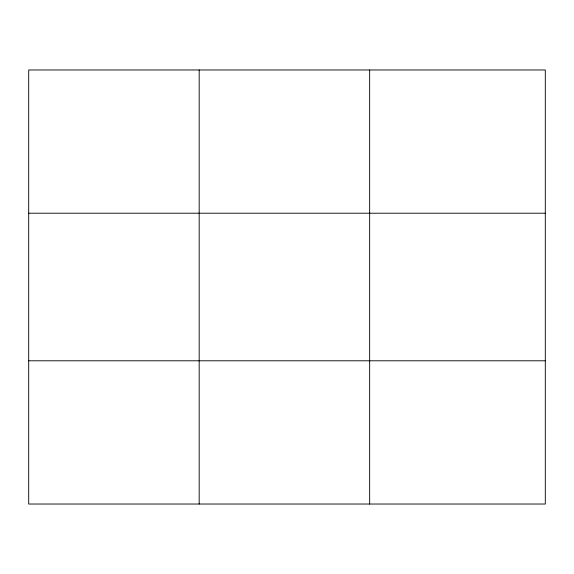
<?xml version="1.0" encoding="UTF-8"?>
<svg xmlns="http://www.w3.org/2000/svg" width="574" height="574" viewBox="0 0 574 574"><rect width="100%" height="100%" fill="white"/><g stroke="black" fill="none" stroke-linecap="round" stroke-linejoin="round"><path stroke-width="0.86" d="M199.178 69.971L199.178 504.029M369.656 69.971L369.656 504.029M545.3 360.788L545.3 504.029L28.7 504.029L28.7 69.971L545.3 69.971L545.3 360.788L28.7 360.788M28.7 213.212L545.3 213.212"/></g></svg>
